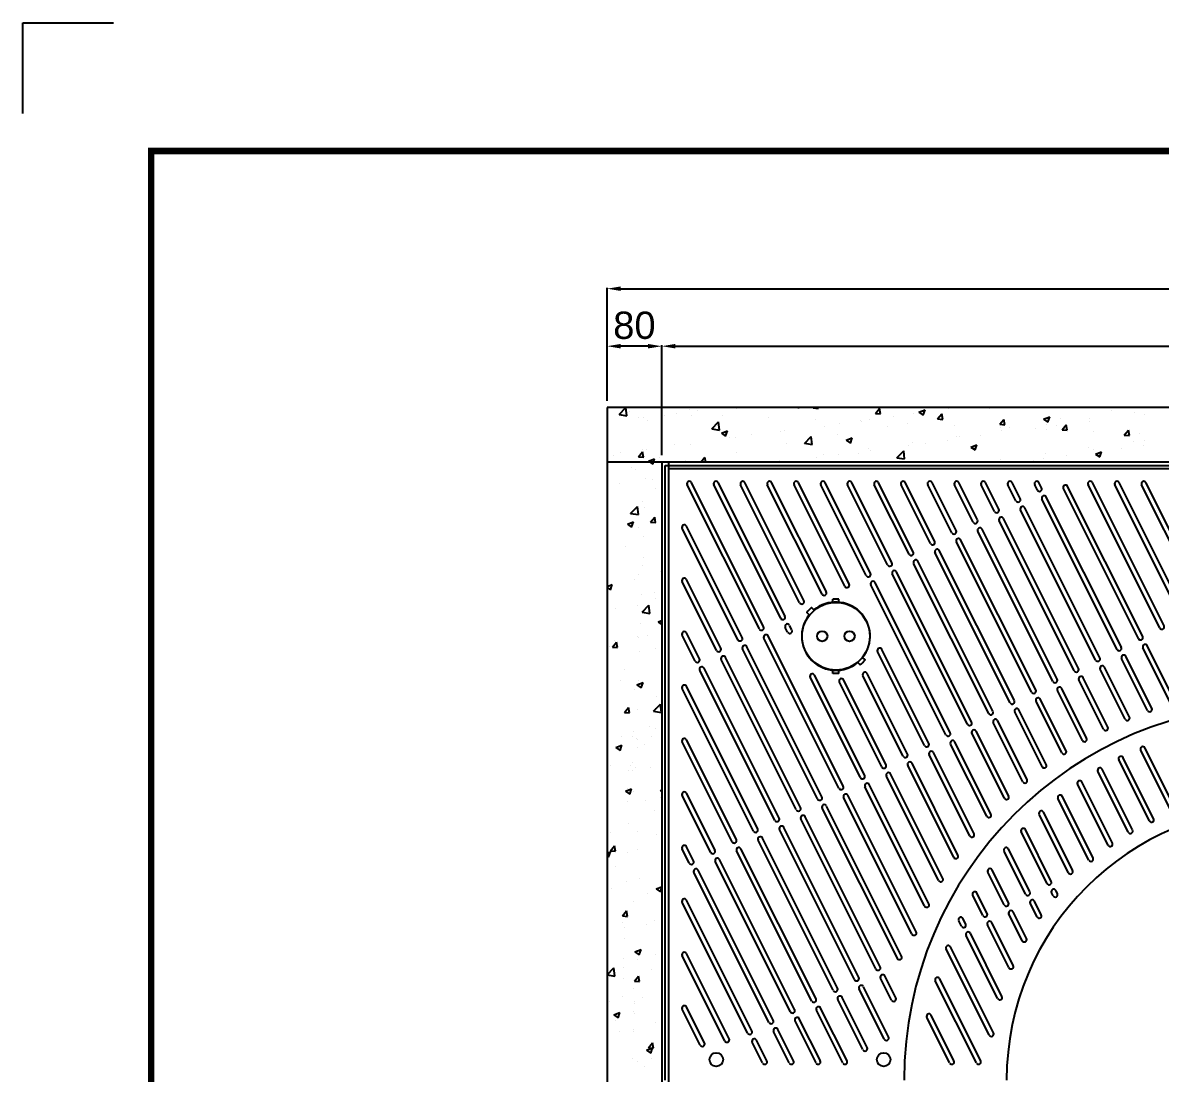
# Model space of a CAD drawing. Header units: millimetres. Extents: x 19970 to 27858, y -49763 to -44184.
# Drawn here: x 19970 to 21635, y -45723 to -44184 of the extents above; entities that cross this region are included whole.
import ezdxf

# ---------------------------------------------------------------- set-up
doc = ezdxf.new("R2010")
doc.units = ezdxf.units.MM
doc.layers.add('LAYOUT', color=7, linetype='Continuous')
doc.layers.add('받침틀', color=251, linetype='Continuous')
doc.styles.get("Standard").update_dxf_attribs({"font": 'arial.ttf'})
doc.dimstyles.new('ISO-25', dxfattribs={"dimtxt": 40, "dimasz": 20, "dimexe": 1.25, "dimexo": 10, "dimgap": 10, "dimtad": 1, "dimdec": 0, "dimtxsty": 'Standard', "dimcen": 2.5, "dimclrd": 3, "dimclre": 3, "dimclrt": 3, "dimadec": 0, "dimazin": 0, "dimtfac": 1, "dimtdec": 0, "dimtmove": 0, "dimatfit": 3, "dimfxl": 0, "dimarcsym": 0})

# ---------------------------------------------------------------- blocks, each defined once
blk = doc.blocks.new('AG1818')
for p, q in [((17010.4, -48656.5), (17010.4, -47756.5)), ((17010.4, -47756.5), (18810.4, -47756.5)), ((17148.4, -47995.9), (17042.7, -47784.7)), ((17154.6, -47992.8), (17049, -47781.5)), ((17179.7, -47980.3), (17081.9, -47784.7)), ((17186, -47977.2), (17088.1, -47781.5)), ((17207.4, -47957.5), (17121, -47784.7)), ((17213.7, -47954.4), (17127.3, -47781.5)), ((17240.2, -47944.8), (17160.1, -47784.7)), ((17246.5, -47941.6), (17166.4, -47781.5)), ((17273.6, -47933.3), (17199.3, -47784.7)), ((17279.9, -47930.2), (17205.5, -47781.5)), ((17304.9, -47917.7), (17238.4, -47784.7)), ((17311.2, -47914.6), (17244.7, -47781.5)), ((17336.2, -47902), (17277.5, -47784.7)), ((17342.5, -47898.9), (17283.8, -47781.5)), ((17367.5, -47886.4), (17316.7, -47784.7)), ((17373.8, -47883.2), (17322.9, -47781.5)), ((17398.8, -47870.7), (17355.8, -47784.7)), ((17405.1, -47867.6), (17362.1, -47781.5)), ((17430.1, -47855.1), (17394.9, -47784.7)), ((17436.4, -47851.9), (17401.2, -47781.5)), ((17461.4, -47839.4), (17434.1, -47784.7)), ((17467.7, -47836.3), (17440.3, -47781.5)), ((17492.7, -47823.8), (17473.2, -47784.7)), ((17499, -47820.6), (17479.4, -47781.5)), ((17524, -47808.1), (17512.3, -47784.7)), ((17530.3, -47805), (17518.6, -47781.5)), ((17555.4, -47792.5), (17551.5, -47784.7)), ((17561.6, -47789.3), (17557.7, -47781.5)), ((17709.6, -48007), (17599.6, -47787.1)), ((17734.6, -47994.4), (17629.7, -47784.7)), ((17740.8, -47991.3), (17636, -47781.5)), ((17765.9, -47978.8), (17668.8, -47784.7)), ((17772.2, -47975.7), (17675.1, -47781.5)), ((17797.2, -47963.1), (17708, -47784.7)), ((17803.5, -47960), (17714.2, -47781.5)), ((17678.3, -48022.6), (17568.3, -47802.8)), ((17703.3, -48010.1), (17593.4, -47790.2)), ((17640.7, -48041.4), (17530.8, -47821.5)), ((17647, -48038.3), (17537, -47818.4)), ((17672, -48025.8), (17562.1, -47805.9)), ((17609.4, -48057.1), (17499.4, -47837.2)), ((17615.6, -48053.9), (17505.7, -47834.1)), ((17117.1, -48011.6), (17035.4, -47848.3)), ((17123.3, -48008.5), (17041.7, -47845.2)), ((17578.1, -48072.7), (17468.1, -47852.8)), ((17584.3, -48069.6), (17474.4, -47849.7)), ((17546.8, -48088.4), (17436.8, -47868.5)), ((17553, -48085.2), (17443.1, -47865.4)), ((17515.5, -48104), (17405.5, -47884.1)), ((17521.7, -48100.9), (17411.8, -47881)), ((17484.2, -48119.7), (17374.2, -47899.8)), ((17490.4, -48116.5), (17380.5, -47896.7)), ((17452.9, -48135.3), (17342.9, -47915.4)), ((17459.1, -48132.2), (17349.2, -47912.3)), ((17085.8, -48027.3), (17035.4, -47926.6)), ((17092, -48024.1), (17041.7, -47923.5)), ((17421.6, -48151), (17311.6, -47931.1)), ((17427.8, -48147.8), (17317.9, -47928)), ((17054.5, -48042.9), (17035.4, -48004.8)), ((17060.7, -48039.8), (17041.7, -48001.7)), ((17189.8, -48000.6), (17186.4, -47993.7)), ((17196.1, -47997.4), (17192.7, -47990.6)), ((17265, -48229.2), (17155.1, -48009.4)), ((17271.3, -48226.1), (17161.4, -48006.2)), ((17756.6, -48101.1), (17716.3, -48020.4)), ((17208.7, -48257.4), (17098.7, -48037.5)), ((17233.7, -48244.9), (17123.8, -48025)), ((17240, -48241.8), (17130.1, -48021.9)), ((17390.3, -48166.6), (17321.4, -48029)), ((17396.5, -48163.5), (17327.7, -48025.9)), ((17723, -48112), (17685, -48036)), ((17750.4, -48104.3), (17710, -48023.5)), ((17177.4, -48273.1), (17067.4, -48053.2)), ((17202.4, -48260.5), (17092.5, -48040.7)), ((17684, -48128), (17647.4, -48054.8)), ((17690.3, -48124.9), (17653.7, -48051.7)), ((17716.7, -48115.2), (17678.7, -48039.2)), ((17171.1, -48276.2), (17061.2, -48056.3)), ((17296.3, -48213.6), (17222.9, -48066.6)), ((17302.6, -48210.5), (17229.1, -48063.5)), ((17333.9, -48194.8), (17271.8, -48070.5)), ((17358.9, -48182.3), (17300, -48064.3)), ((17365.2, -48179.2), (17306.2, -48061.2)), ((17652.3, -48142.8), (17616.1, -48070.5)), ((17658.5, -48139.7), (17622.4, -48067.3)), ((17139.8, -48291.8), (17035.4, -48083.1)), ((17146.1, -48288.7), (17041.7, -48080)), ((17327.6, -48197.9), (17265.5, -48073.7)), ((17621.3, -48159.1), (17584.8, -48086.1)), ((17627.5, -48156), (17591.1, -48083)), ((17591.2, -48177.3), (17553.5, -48101.8)), ((17597.5, -48174.2), (17559.7, -48098.7)), ((17562.2, -48197.4), (17522.2, -48117.4)), ((17568.4, -48194.3), (17528.4, -48114.3)), ((17534.1, -48219.6), (17490.9, -48133.1)), ((17540.4, -48216.4), (17497.1, -48130)), ((17507.1, -48243.8), (17459.6, -48148.7)), ((17513.4, -48240.7), (17465.8, -48145.6)), ((17108.5, -48307.5), (17035.4, -48161.4)), ((17114.8, -48304.4), (17041.7, -48158.2)), ((17481.2, -48270.2), (17428.3, -48164.4)), ((17487.4, -48267.1), (17434.5, -48161.3)), ((17757.5, -48259.4), (17712.9, -48170.1)), ((17456.4, -48298.9), (17397, -48180)), ((17462.7, -48295.8), (17403.2, -48176.9)), ((17719.3, -48276.9), (17674.6, -48187.5)), ((17725.6, -48273.8), (17680.9, -48184.4)), ((17751.2, -48262.5), (17706.6, -48173.3)), ((17432.9, -48330.2), (17365.7, -48195.7)), ((17439.2, -48327.1), (17371.9, -48192.6)), ((17688.5, -48293.5), (17643.9, -48204.3)), ((17694.7, -48290.3), (17650.1, -48201.1)), ((17410.8, -48364.3), (17334.4, -48211.4)), ((17417.1, -48361.2), (17340.6, -48208.2)), ((17665.2, -48309.5), (17620.4, -48220)), ((17083.5, -48320), (17041.7, -48236.5)), ((17390.3, -48401.6), (17303, -48227)), ((17396.6, -48398.5), (17309.3, -48223.9)), ((17658.9, -48312.6), (17614.2, -48223.1)), ((17077.2, -48323.2), (17035.4, -48239.6)), ((17371.7, -48442.6), (17271.7, -48242.7)), ((17378, -48439.5), (17278, -48239.5)), ((17630.7, -48334.4), (17585.5, -48244.1)), ((17636.9, -48331.3), (17591.8, -48241)), ((17325.3, -48490.7), (17215.4, -48270.8)), ((17350.4, -48478.2), (17240.4, -48258.3)), ((17356.6, -48475.1), (17246.7, -48255.2)), ((17600.8, -48353), (17558, -48267.4)), ((17607.1, -48349.8), (17564.3, -48264.3)), ((17294, -48506.4), (17184.1, -48286.5)), ((17319.1, -48493.8), (17209.1, -48274)), ((17262.7, -48522), (17152.8, -48302.1)), ((17287.8, -48509.5), (17177.8, -48289.6)), ((17569.5, -48368.6), (17531.7, -48293)), ((17575.8, -48365.5), (17538, -48289.8)), ((17045.9, -48338.8), (17035.4, -48317.9)), ((17052.2, -48335.7), (17041.7, -48314.8)), ((17225.2, -48540.8), (17115.2, -48320.9)), ((17231.4, -48537.7), (17121.5, -48317.8)), ((17256.5, -48525.1), (17146.5, -48305.3)), ((17538.2, -48384.3), (17506.6, -48321.1)), ((17544.5, -48381.1), (17512.9, -48317.9)), ((17193.8, -48556.4), (17083.9, -48336.6)), ((17200.1, -48553.3), (17090.2, -48333.4)), ((17162.5, -48572.1), (17052.6, -48352.2)), ((17168.8, -48569), (17058.9, -48349.1)), ((17506.9, -48399.9), (17482.9, -48351.9)), ((17513.2, -48396.8), (17489.1, -48348.8)), ((17475.6, -48415.6), (17460.7, -48385.7)), ((17481.9, -48412.4), (17466.9, -48382.6)), ((17578.5, -48386.6), (17576.2, -48382)), ((17584.8, -48383.5), (17582.5, -48378.9)), ((17131.2, -48587.8), (17035.4, -48396.2)), ((17137.5, -48584.6), (17041.7, -48393)), ((17554.9, -48417.6), (17544.9, -48397.7)), ((17561.1, -48414.5), (17551.2, -48394.6)), ((17450.5, -48428.1), (17446.5, -48419.9)), ((17533.1, -48452.4), (17513.6, -48413.3)), ((17539.4, -48449.3), (17519.9, -48410.2)), ((17444.3, -48431.2), (17440.2, -48423.1)), ((17513.7, -48491.8), (17482.3, -48429)), ((17520, -48488.7), (17488.6, -48425.9)), ((17497.2, -48537.1), (17451, -48444.6)), ((17503.5, -48534), (17457.3, -48441.5)), ((17484.8, -48590.6), (17421.8, -48464.5)), ((17491.1, -48587.4), (17428.1, -48461.4)), ((17097.8, -48599.2), (17035.4, -48474.4)), ((17104.1, -48596.1), (17041.7, -48471.3)), ((17348.1, -48536.3), (17332, -48504.1)), ((17337.6, -48593.4), (17300.7, -48519.8)), ((17341.9, -48539.5), (17325.8, -48507.3)), ((17466.2, -48631.5), (17406, -48511.1)), ((17472.4, -48628.4), (17412.2, -48508)), ((17306.2, -48608.9), (17269.4, -48535.4)), ((17331.3, -48596.5), (17294.5, -48522.9)), ((17061.7, -48605.3), (17035.4, -48552.7)), ((17068, -48602.1), (17041.7, -48549.6)), ((17270.5, -48631.5), (17231.9, -48554.2)), ((17276.8, -48628.4), (17238.1, -48551.1)), ((17299.9, -48612), (17263.2, -48538.6)), ((17231.4, -48631.5), (17200.6, -48569.9)), ((17237.7, -48628.4), (17206.8, -48566.7)), ((17427, -48631.5), (17393.6, -48564.6)), ((17433.3, -48628.4), (17399.8, -48561.4)), ((17192.3, -48631.5), (17169.3, -48585.5)), ((17198.5, -48628.4), (17175.5, -48582.4)), ((17153.1, -48631.5), (17137.9, -48601.2)), ((17159.4, -48628.4), (17144.2, -48598))]:
    blk.add_line(p, q)
blk.add_lwpolyline([(17296.1, -48048.4, 0.045549), (17303.1, -48041.3), (17299.5, -48037.8, 0.904534), (17228.4, -47968.1), (17224.8, -47964.6, 0.045549), (17217.8, -47971.8), (17221.4, -47975.3, 0.904534), (17292.5, -48044.9)], format="xyb", close=True)
for centre in [(17085.4, -48626.5), (17330.4, -48626.5)]:
    blk.add_circle(centre, 10)
for centre, radius, start, end in [((17045.9, -47783.1), 3.5, 26.5651, 206.5651), ((17085, -47783.1), 3.5, 26.5651, 206.5651), ((17124.1, -47783.1), 3.5, 26.5651, 206.5651), ((17163.3, -47783.1), 3.5, 26.5651, 206.5651), ((17202.4, -47783.1), 3.5, 26.5651, 206.5651), ((17241.5, -47783.1), 3.5, 26.5651, 206.5651), ((17280.7, -47783.1), 3.5, 26.5651, 206.5651), ((17319.8, -47783.1), 3.5, 26.5651, 206.5651), ((17358.9, -47783.1), 3.5, 26.5651, 206.5651), ((17398.1, -47783.1), 3.5, 26.5651, 206.5651), ((17437.2, -47783.1), 3.5, 26.5651, 206.5651), ((17476.3, -47783.1), 3.5, 26.5651, 206.5651), ((17515.4, -47783.1), 3.5, 26.5651, 206.5651), ((17554.6, -47783.1), 3.5, 26.5651, 206.5651), ((17596.5, -47788.7), 3.5, 26.5651, 206.5651), ((17632.8, -47783.1), 3.5, 26.5651, 206.5651), ((17672, -47783.1), 3.5, 26.5651, 206.5651), ((17711.1, -47783.1), 3.5, 26.5651, 206.5651), ((17527.2, -47806.6), 3.5, 206.5651, 26.5651), ((17558.5, -47790.9), 3.5, 206.5651, 26.5651), ((17565.2, -47804.3), 3.5, 26.5651, 206.5651), ((17495.9, -47822.2), 3.5, 206.5651, 26.5651), ((17533.9, -47820), 3.5, 26.5651, 206.5651), ((17464.6, -47837.9), 3.5, 206.5651, 26.5651), ((17502.6, -47835.6), 3.5, 26.5651, 206.5651), ((17038.6, -47846.8), 3.5, 26.5651, 206.5651), ((17433.3, -47853.5), 3.5, 206.5651, 26.5651), ((17471.3, -47851.3), 3.5, 26.5651, 206.5651), ((17402, -47869.2), 3.5, 206.5651, 26.5651), ((17440, -47866.9), 3.5, 26.5651, 206.5651), ((17370.7, -47884.8), 3.5, 206.5651, 26.5651), ((17408.7, -47882.6), 3.5, 26.5651, 206.5651), ((17339.3, -47900.5), 3.5, 206.5651, 26.5651), ((17377.4, -47898.2), 3.5, 26.5651, 206.5651), ((17038.6, -47925), 3.5, 26.5651, 206.5651), ((17308, -47916.1), 3.5, 206.5651, 26.5651), ((17346.1, -47913.9), 3.5, 26.5651, 206.5651), ((17276.7, -47931.8), 3.5, 206.5651, 26.5651), ((17314.7, -47929.5), 3.5, 26.5651, 206.5651), ((17210.6, -47956), 3.5, 206.5651, 26.5651), ((17243.3, -47943.2), 3.5, 206.5651, 26.5651), ((17182.8, -47978.7), 3.5, 206.5651, 26.5651), ((17038.6, -48003.3), 3.5, 26.5651, 206.5651), ((17151.5, -47994.4), 3.5, 206.5651, 26.5651), ((17158.2, -48007.8), 3.5, 26.5651, 206.5651), ((17189.5, -47992.1), 3.5, 26.5651, 206.5651), ((17193, -47999), 3.5, 206.5651, 26.5651), ((17737.7, -47992.9), 3.5, 206.5651, 26.5651), ((17120.2, -48010), 3.5, 206.5651, 26.5651), ((17126.9, -48023.5), 3.5, 26.5651, 206.5651), ((17706.4, -48008.5), 3.5, 206.5651, 26.5651), ((17713.1, -48022), 3.5, 26.5651, 206.5651), ((17088.9, -48025.7), 3.5, 206.5651, 26.5651), ((17095.6, -48039.1), 3.5, 26.5651, 206.5651), ((17324.6, -48027.4), 3.5, 26.5651, 206.5651), ((17675.1, -48024.2), 3.5, 206.5651, 26.5651), ((17681.8, -48037.6), 3.5, 26.5651, 206.5651), ((17057.6, -48041.3), 3.5, 206.5651, 26.5651), ((17064.3, -48054.8), 3.5, 26.5651, 206.5651), ((17612.5, -48055.5), 3.5, 206.5651, 26.5651), ((17643.8, -48039.8), 3.5, 206.5651, 26.5651), ((17650.5, -48053.3), 3.5, 26.5651, 206.5651), ((17226, -48065.1), 3.5, 26.5651, 206.5651), ((17268.6, -48072.1), 3.5, 26.5651, 206.5651), ((17303.1, -48062.7), 3.5, 26.5651, 206.5651), ((17581.2, -48071.1), 3.5, 206.5651, 26.5651), ((17619.2, -48068.9), 3.5, 26.5651, 206.5651), ((17038.6, -48081.5), 3.5, 26.5651, 206.5651), ((17549.9, -48086.8), 3.5, 206.5651, 26.5651), ((17587.9, -48084.6), 3.5, 26.5651, 206.5651), ((17518.6, -48102.5), 3.5, 206.5651, 26.5651), ((17556.6, -48100.2), 3.5, 26.5651, 206.5651), ((17910.4, -48656.5), 550, 0, 180), ((17487.3, -48118.1), 3.5, 206.5651, 26.5651), ((17525.3, -48115.9), 3.5, 26.5651, 206.5651), ((17719.8, -48113.6), 3.5, 206.5651, 26.5651), ((17456, -48133.8), 3.5, 206.5651, 26.5651), ((17494, -48131.5), 3.5, 26.5651, 206.5651), ((17687.1, -48126.4), 3.5, 206.5651, 26.5651), ((17424.7, -48149.4), 3.5, 206.5651, 26.5651), ((17462.7, -48147.2), 3.5, 26.5651, 206.5651), ((17655.4, -48141.2), 3.5, 206.5651, 26.5651), ((17038.6, -48159.8), 3.5, 26.5651, 206.5651), ((17393.4, -48165.1), 3.5, 206.5651, 26.5651), ((17431.4, -48162.8), 3.5, 26.5651, 206.5651), ((17624.4, -48157.5), 3.5, 206.5651, 26.5651), ((17709.7, -48171.7), 3.5, 26.5651, 206.5651), ((17362.1, -48180.7), 3.5, 206.5651, 26.5651), ((17400.1, -48178.5), 3.5, 26.5651, 206.5651), ((17594.4, -48175.7), 3.5, 206.5651, 26.5651), ((17677.7, -48186), 3.5, 26.5651, 206.5651), ((17330.8, -48196.4), 3.5, 206.5651, 26.5651), ((17368.8, -48194.1), 3.5, 26.5651, 206.5651), ((17565.3, -48195.9), 3.5, 206.5651, 26.5651), ((17647, -48202.7), 3.5, 26.5651, 206.5651), ((17299.5, -48212), 3.5, 206.5651, 26.5651), ((17337.5, -48209.8), 3.5, 26.5651, 206.5651), ((17537.2, -48218), 3.5, 206.5651, 26.5651), ((17617.3, -48221.6), 3.5, 26.5651, 206.5651), ((17038.6, -48238.1), 3.5, 26.5651, 206.5651), ((17268.2, -48227.7), 3.5, 206.5651, 26.5651), ((17274.9, -48241.1), 3.5, 26.5651, 206.5651), ((17306.2, -48225.4), 3.5, 26.5651, 206.5651), ((17236.9, -48243.3), 3.5, 206.5651, 26.5651), ((17243.6, -48256.7), 3.5, 26.5651, 206.5651), ((17510.2, -48242.2), 3.5, 206.5651, 26.5651), ((17588.7, -48242.6), 3.5, 26.5651, 206.5651), ((17205.6, -48259), 3.5, 206.5651, 26.5651), ((17212.3, -48272.4), 3.5, 26.5651, 206.5651), ((17484.3, -48268.6), 3.5, 206.5651, 26.5651), ((17910.4, -48656.5), 400, 0, 180), ((17561.2, -48265.8), 3.5, 26.5651, 206.5651), ((17174.2, -48274.6), 3.5, 206.5651, 26.5651), ((17181, -48288), 3.5, 26.5651, 206.5651), ((17534.8, -48291.4), 3.5, 26.5651, 206.5651), ((17722.5, -48275.4), 3.5, 206.5651, 26.5651), ((17111.6, -48305.9), 3.5, 206.5651, 26.5651), ((17142.9, -48290.3), 3.5, 206.5651, 26.5651), ((17149.7, -48303.7), 3.5, 26.5651, 206.5651), ((17459.5, -48297.4), 3.5, 206.5651, 26.5651), ((17691.6, -48291.9), 3.5, 206.5651, 26.5651), ((17038.6, -48316.3), 3.5, 26.5651, 206.5651), ((17080.3, -48321.6), 3.5, 206.5651, 26.5651), ((17118.3, -48319.4), 3.5, 26.5651, 206.5651), ((17509.7, -48319.5), 3.5, 26.5651, 206.5651), ((17662, -48311), 3.5, 206.5651, 26.5651), ((17049, -48337.2), 3.5, 206.5651, 26.5651), ((17087, -48335), 3.5, 26.5651, 206.5651), ((17436, -48328.7), 3.5, 206.5651, 26.5651), ((17633.8, -48332.8), 3.5, 206.5651, 26.5651), ((17055.7, -48350.7), 3.5, 26.5651, 206.5651), ((17486, -48350.3), 3.5, 26.5651, 206.5651), ((17603.9, -48351.4), 3.5, 206.5651, 26.5651), ((17414, -48362.7), 3.5, 206.5651, 26.5651), ((17572.6, -48367.1), 3.5, 206.5651, 26.5651), ((17463.8, -48384.2), 3.5, 26.5651, 206.5651), ((17541.3, -48382.7), 3.5, 206.5651, 26.5651), ((17579.3, -48380.5), 3.5, 26.5651, 206.5651), ((17581.6, -48385), 3.5, 206.5651, 26.5651), ((17038.6, -48394.6), 3.5, 26.5651, 206.5651), ((17393.5, -48400), 3.5, 206.5651, 26.5651), ((17510, -48398.4), 3.5, 206.5651, 26.5651), ((17548, -48396.1), 3.5, 26.5651, 206.5651), ((17443.3, -48421.5), 3.5, 26.5651, 206.5651), ((17478.7, -48414), 3.5, 206.5651, 26.5651), ((17516.7, -48411.8), 3.5, 26.5651, 206.5651), ((17558, -48416), 3.5, 206.5651, 26.5651), ((17447.4, -48429.7), 3.5, 206.5651, 26.5651), ((17485.4, -48427.4), 3.5, 26.5651, 206.5651), ((17374.9, -48441), 3.5, 206.5651, 26.5651), ((17454.1, -48443.1), 3.5, 26.5651, 206.5651), ((17536.3, -48450.8), 3.5, 206.5651, 26.5651), ((17038.6, -48472.9), 3.5, 26.5651, 206.5651), ((17424.9, -48463), 3.5, 26.5651, 206.5651), ((17353.5, -48476.6), 3.5, 206.5651, 26.5651), ((17322.2, -48492.3), 3.5, 206.5651, 26.5651), ((17328.9, -48505.7), 3.5, 26.5651, 206.5651), ((17516.9, -48490.3), 3.5, 206.5651, 26.5651), ((17290.9, -48507.9), 3.5, 206.5651, 26.5651), ((17297.6, -48521.3), 3.5, 26.5651, 206.5651), ((17409.1, -48509.6), 3.5, 26.5651, 206.5651), ((17228.3, -48539.2), 3.5, 206.5651, 26.5651), ((17259.6, -48523.6), 3.5, 206.5651, 26.5651), ((17266.3, -48537), 3.5, 26.5651, 206.5651), ((17345, -48537.9), 3.5, 206.5651, 26.5651), ((17500.4, -48535.6), 3.5, 206.5651, 26.5651), ((17038.6, -48551.1), 3.5, 26.5651, 206.5651), ((17197, -48554.9), 3.5, 206.5651, 26.5651), ((17235, -48552.6), 3.5, 26.5651, 206.5651), ((17165.7, -48570.5), 3.5, 206.5651, 26.5651), ((17203.7, -48568.3), 3.5, 26.5651, 206.5651), ((17396.7, -48563), 3.5, 26.5651, 206.5651), ((17134.4, -48586.2), 3.5, 206.5651, 26.5651), ((17172.4, -48583.9), 3.5, 26.5651, 206.5651), ((17488, -48589), 3.5, 206.5651, 26.5651), ((17064.9, -48603.7), 3.5, 206.5651, 26.5651), ((17101, -48597.7), 3.5, 206.5651, 26.5651), ((17141.1, -48599.6), 3.5, 26.5651, 206.5651), ((17334.4, -48595), 3.5, 206.5651, 26.5651), ((17303, -48610.5), 3.5, 206.5651, 26.5651), ((17156.3, -48630), 3.5, 206.5651, 26.5651), ((17195.4, -48630), 3.5, 206.5651, 26.5651), ((17234.5, -48630), 3.5, 206.5651, 26.5651), ((17273.7, -48630), 3.5, 206.5651, 26.5651), ((17430.2, -48630), 3.5, 206.5651, 26.5651), ((17469.3, -48630), 3.5, 206.5651, 26.5651)]:
    blk.add_arc(centre, radius, start, end)
blk = doc.blocks.new('A$C6562381F')
for p, q in [((4.5, 54.5), (-4.5, 54.5)), ((-4.5, 49.3), (-4.5, 54.5)), ((4.5, 49.3), (4.5, 54.5)), ((-4.5, -54.5), (-4.5, -49.3)), ((4.5, -54.5), (4.5, -49.3)), ((4.5, -54.5), (-4.5, -54.5))]:
    blk.add_line(p, q)
for centre, radius in [((0, 0), 49.5), ((-20, 0), 7.5), ((20, 0), 7.5)]:
    blk.add_circle(centre, radius)
blk = doc.blocks.new('*D44')
at = {"color": 3, "lineweight": -2, "transparency": 16777216}
for p, q in [((20904.9, -44817.9), (20904.9, -44656.8)), ((20924.9, -44658.1), (22694.9, -44658.1)), ((22714.9, -44817.9), (22714.9, -44656.8))]:
    blk.add_line(p, q, dxfattribs=at)
at = {"color": 3, "transparency": 16777216}
for points in [[(20924.9, -44654.8), (20924.9, -44661.4), (20904.9, -44658.1)], [(22694.9, -44654.8), (22694.9, -44661.4), (22714.9, -44658.1)]]:
    blk.add_solid(points, dxfattribs=at)
at = {"layer": 'Defpoints', "color": 0, "transparency": 16777216}
for p in [(22714.9, -44658.1), (20904.9, -44827.9), (22714.9, -44827.9)]:
    blk.add_point(p, dxfattribs=at)
at = {"color": 3, "transparency": 16777216, "insert": (21809.9, -44627.7), "char_height": 40, "attachment_point": 5}
blk.add_mtext('1810', dxfattribs=at)
blk = doc.blocks.new('*D46')
at = {"color": 3, "lineweight": -2, "transparency": 16777216}
for p, q in [((20824.9, -44737.9), (20824.9, -44656.8)), ((20884.9, -44658.1), (20844.9, -44658.1)), ((20904.9, -44817.9), (20904.9, -44656.8))]:
    blk.add_line(p, q, dxfattribs=at)
at = {"color": 3, "transparency": 16777216}
for points in [[(20844.9, -44654.8), (20844.9, -44661.4), (20824.9, -44658.1)], [(20884.9, -44654.8), (20884.9, -44661.4), (20904.9, -44658.1)]]:
    blk.add_solid(points, dxfattribs=at)
at = {"layer": 'Defpoints', "color": 0, "transparency": 16777216}
for p in [(20824.9, -44658.1), (20824.9, -44747.9), (20904.9, -44827.9)]:
    blk.add_point(p, dxfattribs=at)
at = {"color": 3, "transparency": 16777216, "insert": (20864.9, -44627.7), "char_height": 40, "attachment_point": 5}
blk.add_mtext('80', dxfattribs=at)
blk = doc.blocks.new('*D47')
at = {"color": 3, "lineweight": -2, "transparency": 16777216}
for p, q in [((20824.9, -44737.9), (20824.9, -44572.7)), ((20844.9, -44573.9), (22774.9, -44573.9)), ((22794.9, -44737.9), (22794.9, -44572.7))]:
    blk.add_line(p, q, dxfattribs=at)
at = {"color": 3, "transparency": 16777216}
for points in [[(20844.9, -44570.6), (20844.9, -44577.2), (20824.9, -44573.9)], [(22774.9, -44570.6), (22774.9, -44577.2), (22794.9, -44573.9)]]:
    blk.add_solid(points, dxfattribs=at)
at = {"layer": 'Defpoints', "color": 0, "transparency": 16777216}
for p in [(22794.9, -44573.9), (20824.9, -44747.9), (22794.9, -44747.9)]:
    blk.add_point(p, dxfattribs=at)
at = {"color": 3, "transparency": 16777216, "insert": (21809.9, -44543.5), "char_height": 40, "attachment_point": 5}
blk.add_mtext('1970', dxfattribs=at)

msp = doc.modelspace()

# ---------------------------------------------------------------- linework, layer by layer
for p, q in [((19969.6, -44184.4), (20102.4, -44184.4)), ((19969.6, -44317.2), (19969.6, -44184.4))]:
    msp.add_line(p, q)
at = {"linetype": 'Continuous'}
for p, q in [((20842.6, -44758.3), (20852.5, -44748)), ((20853.9, -44760.1), (20852.5, -44748)), ((20858.3, -44753.8), (20858.3, -44753.8)), ((20926.1, -44756.7), (20926.1, -44756.7)), ((20945.1, -44750.1), (20945.1, -44750.1)), ((20957.8, -44752.6), (20957.8, -44752.6)), ((21014.8, -44749.9), (21014.8, -44749.9)), ((21103.8, -44747.9), (21105.2, -44748.8)), ((21105.2, -44748.8), (21105.5, -44747.9)), ((21126.5, -44748.6), (21127.1, -44747.9)), ((21126.5, -44748.6), (21134.1, -44749.2)), ((21134.1, -44749.2), (21133.8, -44747.9)), ((21217.6, -44756.5), (21223.8, -44749.2)), ((21217.6, -44756.5), (21225.2, -44757.2)), ((21225.2, -44757.2), (21223.7, -44749.2)), ((21273.7, -44756.7), (21273.7, -44756.7)), ((21281.4, -44754.7), (21290.3, -44751.3)), ((21281.4, -44754.8), (21287.7, -44759)), ((21287.7, -44759), (21290.3, -44751.3)), ((21308.7, -44764.5), (21314.8, -44757.2)), ((21316.3, -44765.2), (21314.8, -44757.2)), ((21324.8, -44750), (21324.8, -44750)), ((21337.9, -44748.5), (21337.9, -44748.5)), ((21384.2, -44749.6), (21384.2, -44749.6)), ((21562.8, -44752), (21562.8, -44752)), ((21597.6, -44754.7), (21597.6, -44754.7)), ((21611.5, -44757.9), (21611.5, -44757.9)), ((20842.6, -44758.3), (20853.9, -44760.1)), ((20871, -44762.8), (20871, -44762.8)), ((20877.9, -44763.1), (20877.9, -44763.1)), ((20884.7, -44767.6), (20884.7, -44767.6)), ((20909.7, -44758.9), (20909.7, -44758.9)), ((20948.8, -44759.5), (20948.8, -44759.5)), ((20978.1, -44779.3), (20988, -44769)), ((20989.4, -44781.1), (20988, -44769)), ((20993.9, -44759.5), (20993.9, -44759.5)), ((21061.7, -44762.4), (21061.7, -44762.4)), ((21129.5, -44765.3), (21129.5, -44765.3)), ((21164.7, -44771), (21164.7, -44771)), ((21196.4, -44766.9), (21196.4, -44766.9)), ((21197.3, -44768.1), (21197.3, -44768.1)), ((21208.5, -44765.6), (21208.5, -44765.6)), ((21244.5, -44760.5), (21244.5, -44760.5)), ((21265.1, -44771), (21265.1, -44771)), ((21308.7, -44764.5), (21316.3, -44765.2)), ((21310.1, -44762.3), (21310.1, -44762.3)), ((21332.9, -44773.9), (21332.9, -44773.9)), ((21399.8, -44772.5), (21405.9, -44765.2)), ((21399.8, -44772.5), (21407.4, -44773.1)), ((21407.3, -44773.1), (21405.9, -44765.2)), ((21463.9, -44764.9), (21472.8, -44761.5)), ((21463.9, -44764.9), (21470.3, -44769.2)), ((21467.5, -44772.4), (21467.5, -44772.4)), ((21470.3, -44769.2), (21472.8, -44761.5)), ((21488.7, -44764.7), (21488.7, -44764.7)), ((21490.9, -44780.4), (21497, -44773.1)), ((21498.4, -44781.1), (21497, -44773.1)), ((21531.3, -44768.5), (21531.3, -44768.5)), ((21531.7, -44764.2), (21531.7, -44764.2)), ((20978.1, -44779.3), (20989.4, -44781.1)), ((20992.2, -44785.5), (21001.1, -44782.1)), ((20992.2, -44785.5), (20998.5, -44789.8)), ((20998.5, -44789.8), (21001.1, -44782.1)), ((21036.3, -44787.9), (21036.3, -44787.9)), ((21078.4, -44783.3), (21078.4, -44783.3)), ((21084.4, -44781.6), (21084.4, -44781.6)), ((21113.7, -44800.4), (21123.6, -44790.1)), ((21124.9, -44802.1), (21123.5, -44790.1)), ((21142.6, -44775.1), (21142.6, -44775.1)), ((21162, -44787.7), (21162, -44787.7)), ((21236.1, -44775), (21236.1, -44775)), ((21336.4, -44790.8), (21336.4, -44790.8)), ((21340.6, -44790.2), (21340.6, -44790.2)), ((21371.2, -44789.5), (21371.2, -44789.5)), ((21400.7, -44776.7), (21400.7, -44776.7)), ((21402.3, -44781.3), (21402.3, -44781.3)), ((21414.6, -44777.4), (21414.6, -44777.4)), ((21451.4, -44779), (21451.4, -44779)), ((21468.5, -44779.6), (21468.5, -44779.6)), ((21483.2, -44774.8), (21483.2, -44774.8)), ((21490.9, -44780.4), (21498.5, -44781.1)), ((21536.3, -44782.4), (21536.3, -44782.4)), ((21582, -44788.4), (21588.1, -44781.1)), ((21582, -44788.4), (21589.6, -44789.1)), ((21589.5, -44789.1), (21588.1, -44781.1)), ((21604.1, -44785.3), (21604.1, -44785.3)), ((20924.3, -44802.7), (20924.3, -44802.7)), ((20947.3, -44801.7), (20947.3, -44801.7)), ((21004.6, -44792.1), (21004.6, -44792.1)), ((21013.2, -44792.2), (21013.2, -44792.2)), ((21087.9, -44800.4), (21087.9, -44800.4)), ((21113.7, -44800.3), (21125, -44802.1)), ((21174.7, -44795.7), (21183.6, -44792.3)), ((21174.7, -44795.7), (21181, -44800)), ((21181, -44800), (21183.6, -44792.3)), ((21207, -44807.9), (21207, -44807.9)), ((21266.5, -44802.9), (21266.5, -44802.9)), ((21272.2, -44799), (21272.2, -44799)), ((21291.3, -44800.1), (21291.3, -44800.1)), ((21323.1, -44795.9), (21323.1, -44795.9)), ((21357.2, -44805.9), (21366.1, -44802.5)), ((21357.2, -44805.9), (21363.5, -44810.1)), ((21363.5, -44810.1), (21366.1, -44802.5)), ((21530.1, -44806.5), (21530.1, -44806.5)), ((21596.1, -44797), (21596.1, -44797)), ((21609.9, -44803.8), (21609.9, -44803.8)), ((21611.3, -44796.5), (21611.3, -44796.5)), ((20833.6, -44818.7), (20833.6, -44818.7)), ((20844.5, -44813.2), (20844.5, -44813.2)), ((20870.9, -44820.2), (20877, -44812.9)), ((20870.9, -44820.2), (20878.5, -44820.8)), ((20876.3, -44809), (20876.3, -44809)), ((20878.4, -44820.8), (20876.9, -44812.9)), ((20883.1, -44809.9), (20883.1, -44809.9)), ((20885.5, -44826.5), (20894.4, -44823.1)), ((20892.8, -44827.9), (20894.4, -44823.1)), ((20901.4, -44821.6), (20901.4, -44821.6)), ((20962.2, -44827.9), (20968.1, -44820.8)), ((20969.3, -44827.9), (20968, -44820.9)), ((20969.2, -44824.4), (20969.2, -44824.4)), ((21013.9, -44813.1), (21013.9, -44813.1)), ((21131.2, -44821.1), (21131.2, -44821.1)), ((21141, -44817.4), (21141, -44817.4)), ((21163, -44817), (21163, -44817)), ((21192.4, -44815.6), (21192.4, -44815.6)), ((21211.1, -44810.6), (21211.1, -44810.6)), ((21249.2, -44821.4), (21259.1, -44811.1)), ((21249.2, -44821.4), (21260.5, -44823.1)), ((21260.5, -44823.1), (21259.1, -44811.1)), ((21400.8, -44823.6), (21400.8, -44823.6)), ((21463.1, -44821.9), (21463.1, -44821.9)), ((21466, -44814.6), (21466, -44814.6)), ((21497.9, -44818.6), (21497.9, -44818.6)), ((21537.2, -44809.2), (21537.2, -44809.2)), ((21539.7, -44816), (21548.6, -44812.6)), ((21539.7, -44816.1), (21546.1, -44820.3)), ((21546.1, -44820.3), (21548.6, -44812.6)), ((21578.1, -44808), (21578.1, -44808)), ((20860.4, -44835.8), (20860.4, -44835.8)), ((20865.8, -44838.6), (20865.8, -44838.6)), ((20885.5, -44826.5), (20887.5, -44827.9)), ((20887.5, -44827.9), (20891.8, -44830.8)), ((20891.8, -44830.8), (20892.8, -44827.9)), ((20939.8, -44825.8), (20939.8, -44825.8)), ((21037, -44827.3), (21037, -44827.3)), ((21076.9, -44825.5), (21076.9, -44825.5)), ((21449.8, -44824.9), (21449.8, -44824.9)), ((20881.6, -44852.1), (20881.6, -44852.1)), ((20890.9, -44852.8), (20890.9, -44852.8)), ((20842.8, -44859.1), (20842.8, -44859.1)), ((20896.2, -44866.4), (20896.2, -44866.4)), ((20876.1, -44886.1), (20876.1, -44886.1)), ((20857.5, -44902.9), (20857.5, -44902.9)), ((20859.4, -44903.1), (20869.3, -44892.7)), ((20859.4, -44903), (20870.7, -44904.8)), ((20870.7, -44904.8), (20869.3, -44892.8)), ((20880, -44894.4), (20880, -44894.4)), ((20854.6, -44918.6), (20863.5, -44915.2)), ((20854.6, -44918.6), (20860.9, -44922.9)), ((20860.9, -44922.9), (20863.5, -44915.2)), ((20870.6, -44923.6), (20870.6, -44923.6)), ((20888.5, -44915.7), (20894.6, -44908.4)), ((20888.5, -44915.7), (20896.1, -44916.4)), ((20896, -44916.4), (20894.6, -44908.4)), ((20878.5, -44936.7), (20878.5, -44936.7)), ((20851.4, -44951), (20851.4, -44951)), ((20904.3, -44942.4), (20904.3, -44942.4)), ((20878.1, -44968.1), (20878.1, -44968.1)), ((20876.9, -44979), (20876.9, -44979)), ((20902.7, -44988.3), (20902.7, -44988.3)), ((20824.9, -45010.2), (20832.6, -45007.3)), ((20830, -45015), (20832.6, -45007.3)), ((20865.4, -44999.4), (20865.4, -44999.4)), ((20870.9, -44992.5), (20870.9, -44992.5)), ((20824.9, -45011.5), (20830, -45015)), ((20826.1, -45015.6), (20826.1, -45015.6)), ((20875.4, -45021.3), (20875.4, -45021.3)), ((20893.9, -45018.4), (20893.9, -45018.4)), ((20869.3, -45038.4), (20869.3, -45038.4)), ((20876.3, -45047.8), (20886.2, -45037.5)), ((20887.5, -45049.5), (20886.1, -45037.5)), ((20895.8, -45027.3), (20895.8, -45027.3)), ((20837.5, -45042.6), (20837.5, -45042.6)), ((20876.3, -45047.8), (20887.5, -45049.5)), ((20873.8, -45063.5), (20873.8, -45063.5)), ((20899.5, -45061.8), (20904.9, -45059.8)), ((20899.5, -45061.8), (20904.9, -45065.4)), ((20835.9, -45088.5), (20835.9, -45088.5)), ((20869.2, -45083.3), (20869.2, -45083.3)), ((20870.2, -45084.4), (20870.2, -45084.4)), ((20884, -45082.1), (20884, -45082.1)), ((20828.2, -45097.5), (20828.2, -45097.5)), ((20832.7, -45098.8), (20838.8, -45091.5)), ((20832.7, -45098.8), (20840.3, -45099.5)), ((20840.2, -45099.5), (20838.7, -45091.5)), ((20872.3, -45105.8), (20872.3, -45105.8)), ((20895.9, -45100.4), (20895.9, -45100.4)), ((20850.6, -45132.2), (20850.6, -45132.2)), ((20843.9, -45147.9), (20843.9, -45147.9)), ((20868.6, -45153.9), (20877.5, -45150.5)), ((20868.6, -45153.9), (20874.9, -45158.2)), ((20870.8, -45148.1), (20870.8, -45148.1)), ((20874.9, -45158.2), (20877.5, -45150.5)), ((20865, -45160.2), (20865, -45160.2)), ((20897.4, -45171.8), (20897.4, -45171.8)), ((20850.3, -45194.3), (20856.4, -45187)), ((20857.8, -45195), (20856.3, -45187)), ((20869.2, -45190.4), (20869.2, -45190.4)), ((20893.1, -45192.5), (20903, -45182.2)), ((20895.4, -45188.1), (20895.4, -45188.1)), ((20904.4, -45194.3), (20903, -45182.2)), ((20850.3, -45194.3), (20857.9, -45195)), ((20893.1, -45192.5), (20904.4, -45194.3)), ((20864, -45221.9), (20864, -45221.9)), ((20887, -45215.7), (20887, -45215.7)), ((20895.8, -45217.7), (20895.8, -45217.7)), ((20845.9, -45229.8), (20845.9, -45229.8)), ((20861.5, -45230.2), (20861.5, -45230.2)), ((20867.7, -45232.6), (20867.7, -45232.6)), ((20869.5, -45234.5), (20869.5, -45234.5)), ((20890.4, -45229.6), (20890.4, -45229.6)), ((20837.7, -45246), (20846.6, -45242.6)), ((20837.7, -45246), (20844, -45250.3)), ((20844, -45250.3), (20846.6, -45242.6)), ((20869.9, -45245.2), (20869.9, -45245.2)), ((20879.5, -45241), (20879.5, -45241)), ((20830.6, -45271.9), (20830.6, -45271.9)), ((20859.9, -45272.5), (20859.9, -45272.5)), ((20862.3, -45267.8), (20862.3, -45267.8)), ((20857, -45279.7), (20857, -45279.7)), ((20861.7, -45280.2), (20861.7, -45280.2)), ((20866.1, -45274.9), (20866.1, -45274.9)), ((20888.8, -45275.5), (20888.8, -45275.5)), ((20851.7, -45309.8), (20860.6, -45306.4)), ((20854.8, -45305.9), (20854.8, -45305.9)), ((20858, -45314.1), (20860.6, -45306.4)), ((20903.1, -45309.4), (20904.9, -45307.3)), ((20851.7, -45309.8), (20858, -45314.1)), ((20858.4, -45314.8), (20858.4, -45314.8)), ((20864.3, -45310.3), (20864.3, -45310.3)), ((20881.5, -45322.9), (20881.5, -45322.9)), ((20903.1, -45309.4), (20904.9, -45309.5)), ((20903.5, -45319.3), (20903.5, -45319.3)), ((20855.4, -45325.6), (20855.4, -45325.6)), ((20894.7, -45338.2), (20894.7, -45338.2)), ((20856.9, -45357), (20856.9, -45357)), ((20829.5, -45370.4), (20829.5, -45370.4)), ((20870.1, -45369.4), (20870.1, -45369.4)), ((20897.3, -45373.3), (20897.3, -45373.3)), ((20829.7, -45396.9), (20835.8, -45389.6)), ((20837.2, -45397.6), (20835.7, -45389.6)), ((20824.9, -45400.3), (20829.7, -45398.5)), ((20824.9, -45404.6), (20827.1, -45406.2)), ((20827.1, -45406.2), (20829.7, -45398.5)), ((20829.7, -45396.9), (20837.3, -45397.6)), ((20855.3, -45399.3), (20855.3, -45399.3)), ((20869.1, -45395.3), (20869.1, -45395.3)), ((20836.7, -45419.5), (20836.7, -45419.5)), ((20872.6, -45438.2), (20872.6, -45438.2)), ((20831.5, -45452.4), (20831.5, -45452.4)), ((20853.8, -45441.6), (20853.8, -45441.6)), ((20896.6, -45453), (20904.9, -45449.9)), ((20896.6, -45453), (20902.9, -45457.3)), ((20899.3, -45455.3), (20899.3, -45455.3)), ((20902.9, -45457.3), (20904.9, -45451.5)), ((20863.9, -45471.1), (20863.9, -45471.1)), ((20883.5, -45459), (20883.5, -45459)), ((20847.3, -45492.5), (20853.4, -45485.2)), ((20852.2, -45483.9), (20852.2, -45483.9)), ((20854.8, -45493.1), (20853.4, -45485.2)), ((20847.3, -45492.5), (20854.9, -45493.1)), ((20847.3, -45502.8), (20847.3, -45502.8)), ((20881.9, -45504.9), (20881.9, -45504.9)), ((20894.3, -45499), (20894.3, -45499)), ((20850.1, -45509.1), (20850.1, -45509.1)), ((20850.7, -45526.2), (20850.7, -45526.2)), ((20848.4, -45555), (20848.4, -45555)), ((20865.7, -45545.1), (20874.6, -45541.7)), ((20865.7, -45545.1), (20872, -45549.4)), ((20868.8, -45556.2), (20868.8, -45556.2)), ((20872, -45549.4), (20874.6, -45541.7)), ((20896.5, -45548.6), (20896.5, -45548.6)), ((20824.9, -45578.9), (20834.8, -45568.6)), ((20836.2, -45580.7), (20834.8, -45568.6)), ((20849.1, -45568.4), (20849.1, -45568.4)), ((20890.4, -45570.5), (20890.4, -45570.5)), ((20824.9, -45578.9), (20836.2, -45580.6)), ((20849.3, -45584.7), (20849.3, -45584.7)), ((20864.9, -45588), (20871, -45580.7)), ((20864.9, -45588), (20872.5, -45588.7)), ((20872.4, -45588.7), (20871, -45580.7)), ((20863.1, -45598.7), (20863.1, -45598.7)), ((20828.9, -45617.9), (20828.9, -45617.9)), ((20847.6, -45610.7), (20847.6, -45610.7)), ((20864.6, -45617.2), (20864.6, -45617.2)), ((20864.6, -45621), (20864.6, -45621)), ((20877, -45611.5), (20877, -45611.5)), ((20834.8, -45637.2), (20843.7, -45633.8)), ((20834.8, -45637.2), (20841.1, -45641.5)), ((20841.1, -45641.5), (20843.7, -45633.8)), ((20863.5, -45631.9), (20863.5, -45631.9)), ((20865.1, -45635.1), (20865.1, -45635.1)), ((20837, -45645.1), (20837, -45645.1)), ((20895.1, -45648.9), (20895.1, -45648.9)), ((20904.8, -45648), (20904.8, -45648)), ((20843.6, -45661.6), (20843.6, -45661.6)), ((20863, -45659.5), (20863, -45659.5)), ((20863.7, -45662.2), (20863.7, -45662.2)), ((20882.6, -45689.2), (20891.5, -45685.8)), ((20882.6, -45689.2), (20888.9, -45693.5)), ((20885.5, -45685.4), (20891.6, -45678.1)), ((20885.5, -45685.4), (20893.1, -45686)), ((20888.9, -45693.5), (20891.5, -45685.8)), ((20893, -45686.1), (20891.6, -45678.1)), ((20861.5, -45701.7), (20861.5, -45701.7)), ((20869.5, -45706.1), (20869.5, -45706.1)), ((20890.4, -45701.1), (20890.4, -45701.1)), ((20879.5, -45712.5), (20879.5, -45712.5))]:
    msp.add_line(p, q, dxfattribs=at)
at = {"layer": 'LAYOUT', "const_width": 9.39}
msp.add_lwpolyline([(20157.4, -49575.1), (27670.6, -49575.1), (27670.6, -44372.2), (20157.4, -44372.2)], close=True, dxfattribs=at)
at = {"layer": '받침틀'}
for p, q in [((20824.9, -44747.9), (20824.9, -46717.9)), ((22794.9, -44747.9), (20824.9, -44747.9)), ((22794.9, -44827.9), (20824.9, -44827.9)), ((20904.9, -44827.9), (20904.9, -46637.9)), ((20914.9, -44827.9), (20914.9, -46637.9)), ((22704.9, -44837.9), (20914.9, -44837.9))]:
    msp.add_line(p, q, dxfattribs=at)

# ---------------------------------------------------------------- block references
for name, p in [('AG1818', (3899.4, 2923.7)), ('A$C6562381F', (21159.9, -45082.9))]:
    msp.add_blockref(name, p)

# ---------------------------------------------------------------- dimensions: what is measured, and where the dimension line sits
dim = msp.add_linear_dim(base=(22794.9, -44573.9), p1=(20824.9, -44747.9), p2=(22794.9, -44747.9), dimstyle='ISO-25')
dim.commit()
dim.dimension.update_dxf_attribs({"geometry": '*D47', "text_midpoint": (21809.9, -44573.9), "dimtype": 160})
for base, p2, picture, middle in [((20824.9, -44658.1), (20824.9, -44747.9), '*D46', (20864.9, -44627.7)), ((22714.9, -44658.1), (22714.9, -44827.9), '*D44', (21809.9, -44627.7))]:
    dim = msp.add_linear_dim(base=base, p1=(20904.9, -44827.9), p2=p2, dimstyle='ISO-25')
    dim.commit()
    dim.dimension.update_dxf_attribs({"geometry": picture, "text_midpoint": middle})

doc.saveas('drawing.dxf')
